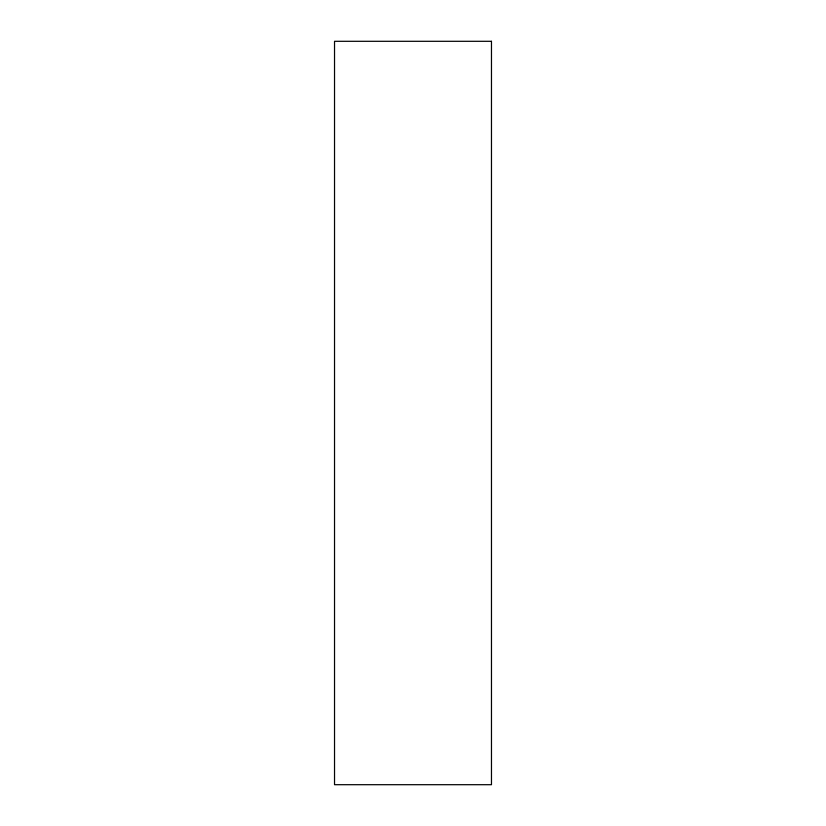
<?xml version="1.0" encoding="UTF-8"?>
<svg xmlns="http://www.w3.org/2000/svg" width="826" height="826" viewBox="0 0 826 826"><rect width="100%" height="100%" fill="white"/><g stroke="black" fill="none" stroke-linecap="round" stroke-linejoin="round"><path stroke-width="1.24" d="M491.47 41.3L334.53 41.3L334.53 784.7L491.47 784.7L491.47 41.3"/></g></svg>
